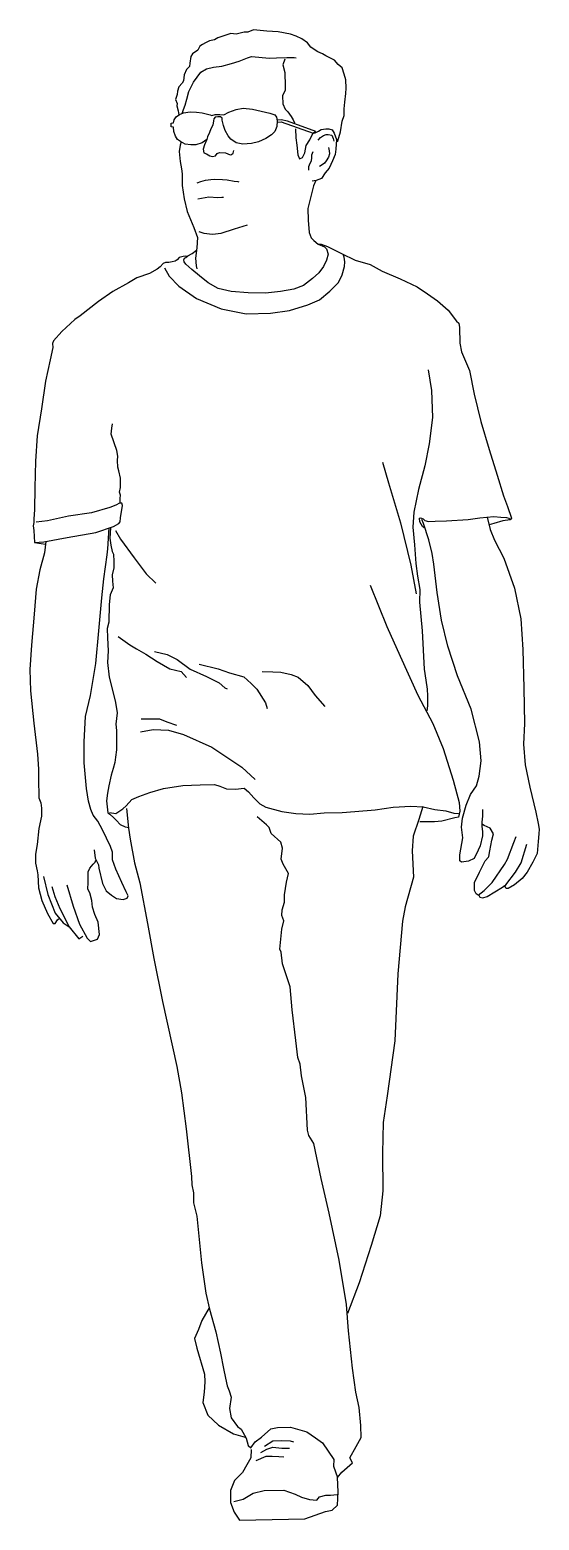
# Model space of a CAD drawing. Header units: millimetres. Extents: x -278 to 312, y 2 to 1728.
import ezdxf

# ---------------------------------------------------------------- set-up
doc = ezdxf.new("R2010")
doc.units = ezdxf.units.MM
doc.layers.add('ceco.net 126', color=7, linetype='Continuous')

msp = doc.modelspace()

# ---------------------------------------------------------------- linework, layer by layer
at = {"layer": 'ceco.net 126'}
for points in [[(78.3, 1598.2), (79.8, 1603.3), (81.8, 1609.7), (83.9, 1622), (86, 1628.9), (86, 1636.5), (86.7, 1644.3), (88.1, 1654.4), (88.4, 1660.3), (88.1, 1670.2), (85.9, 1676.7), (83.6, 1683.9), (79.1, 1687.9), (74.8, 1692.7), (64.8, 1697.8), (61, 1700.3), (55.6, 1702.4), (51.3, 1705.1), (47.4, 1707.7), (43.6, 1712.9), (37.1, 1717.7), (30.5, 1720.7), (23.7, 1723), (9.6, 1725.7), (-3.7, 1726.6), (-18.9, 1728), (-25.4, 1725.3), (-29.7, 1725.4), (-39.2, 1722.9), (-45.2, 1723.8), (-51.2, 1721.8), (-60.1, 1718.7), (-64, 1716.4), (-70, 1715.3), (-74.5, 1712.8), (-78.2, 1710.9), (-81.3, 1708.9), (-83.6, 1704.5), (-89.5, 1700.2), (-91.7, 1697.1), (-92.7, 1689.4), (-93.1, 1685.6), (-96.6, 1682.2), (-99.3, 1675.7), (-100.2, 1668.8), (-101.7, 1666.2), (-105.3, 1662.1), (-106.9, 1657.1), (-107.3, 1653.1), (-109.2, 1647.4), (-107.3, 1642.6), (-107.7, 1639.8), (-106.4, 1634.1), (-105.3, 1629.4)], [(-101.5, 1631.2), (-100.2, 1635.5), (-98.3, 1640.7), (-96.3, 1647.8), (-93.7, 1656.7), (-88.4, 1667.3), (-79.9, 1679.1), (-73.4, 1682.6), (-65.2, 1684.7), (-55.8, 1686), (-44.5, 1688.8), (-35.6, 1691.8), (-26, 1695.4), (-21.4, 1696.9), (-0.3, 1695.3), (7.7, 1695.5), (19.8, 1695.8), (28, 1695.8), (30.4, 1695.7)], [(17.3, 1693.9), (15, 1687.6), (17.3, 1678.7), (17.7, 1662.7), (17.8, 1658.2), (14.6, 1651.6), (15.1, 1642.2), (17.8, 1636), (20.8, 1633), (24.8, 1627.7), (27.1, 1623.8), (28.4, 1620.3)], [(-111.5, 1620.3), (-110.8, 1623.9), (-108.4, 1627), (-104.8, 1629.8), (-99.9, 1631.7), (-92.5, 1632.9), (-85, 1632.7), (-78.4, 1631.7), (-69.1, 1629.4), (-67.3, 1628.7), (-63.3, 1629.7), (-57.8, 1629.9), (-53.5, 1629.6), (-47.6, 1632.7), (-39.2, 1635.5), (-31.1, 1637.3), (-20.3, 1635.9), (-10, 1633.6), (0, 1631.4), (5.6, 1629.5), (7.8, 1626.9), (8.4, 1622.6), (8.1, 1616.1), (5.6, 1610.2), (1.7, 1606.4), (-4.8, 1602.2), (-13, 1598.4), (-21.3, 1596.4), (-31.5, 1595.7), (-38.9, 1597.2), (-45.2, 1601.5), (-48.3, 1605.2), (-51.6, 1611.4), (-53.7, 1617.3), (-55.4, 1623.2), (-55.4, 1625.7), (-57.1, 1627), (-60.4, 1627.2), (-63.5, 1626.8), (-65, 1625), (-65.2, 1622.7), (-66.2, 1617.5), (-68.5, 1613.4), (-70, 1609.1), (-72.2, 1604), (-73.2, 1600.9), (-78.6, 1596.9), (-85.8, 1594.8), (-91.7, 1594.6), (-98, 1595.6), (-103.4, 1598.7), (-107, 1600.8), (-109.4, 1604.8), (-111.1, 1610.1), (-111.6, 1615.2), (-114.2, 1615.7), (-114.3, 1619.9), (-111.5, 1620.3)], [(8.2, 1623.9), (13.5, 1624.2), (20.2, 1622.4), (52.9, 1610.4)], [(8.3, 1621), (13.2, 1621.4), (50.3, 1608.4), (52.9, 1610.4)], [(29.8, 1613.4), (30.2, 1602.9), (31.4, 1594.5), (32.5, 1583), (34.4, 1578.7), (37.9, 1579.9), (40.4, 1585.4), (42.2, 1593.9), (46.1, 1600.7), (49.6, 1607.7)], [(51.8, 1608.1), (56.3, 1610.7), (59.5, 1612.5), (64.7, 1613.3), (68.3, 1613.2), (72.1, 1612), (74.3, 1608.3), (77.2, 1601.1), (76.5, 1589.8), (75.7, 1583.6), (72.5, 1576.2), (68.5, 1567.6), (64, 1562.5), (59.6, 1555.7), (53.6, 1553.4), (48.8, 1552.5)], [(56, 1600.3), (58.6, 1603.1), (62, 1605.7), (65.2, 1606.6), (67.6, 1606.7), (71.7, 1605.8), (73.4, 1602.2), (74.2, 1599.1)], [(-102.8, 1598.3), (-104.1, 1594.2), (-104.9, 1587), (-104.1, 1575.4), (-102.2, 1567), (-101.6, 1561.1), (-101.7, 1547.8), (-99.4, 1532.3), (-95.7, 1517.6), (-87.9, 1499.1), (-83.8, 1487.4), (-84.7, 1475.3), (-86.2, 1463.6), (-85.2, 1454.5), (-84.6, 1451.2)], [(-73.2, 1600.9), (-75.7, 1594.8), (-77.4, 1589.9), (-76.5, 1585.3), (-73.5, 1584.5), (-69.5, 1582.2), (-66.3, 1581.3), (-62.8, 1581.9), (-61.2, 1584.9), (-58.5, 1585.7), (-51.4, 1585.4), (-46.1, 1583), (-44.4, 1583.7), (-42.6, 1585.1), (-41.7, 1588.1)], [(67.9, 1591.5), (68.7, 1587.9), (69, 1584.2), (67.9, 1580.6), (65.3, 1576.4), (63.4, 1573.5), (59.2, 1570.7), (57.5, 1569.5)], [(45, 1565.6), (45.2, 1569.8), (46.8, 1573.4), (48.3, 1576.2), (48.6, 1579.8), (48.6, 1583.3), (50.3, 1587.1)], [(-84.1, 1550.6), (-80, 1552.2), (-74.7, 1553.9), (-68.2, 1554.6), (-63.9, 1555.1), (-55, 1554.7), (-49.3, 1554.3), (-41.3, 1552.7), (-37.2, 1552.4), (-35.9, 1551.9)], [(53.1, 1553.3), (50.4, 1547.3), (47.9, 1536.6), (45.7, 1528.8), (43.8, 1521), (44.3, 1507.5), (45.6, 1493.2), (48, 1487.1), (50.8, 1484), (56, 1479.8), (63.4, 1476.7), (65.6, 1474.2), (67.4, 1468.2), (65.6, 1461.2), (62.2, 1453.7), (56.6, 1446.6), (49.5, 1439.9), (39, 1431.9), (27.7, 1427.4), (12.3, 1425), (-5, 1423.1), (-25.3, 1423.4), (-44.9, 1424.8), (-59.9, 1428.5), (-71.6, 1435.1), (-81.6, 1442.9), (-90.4, 1450.2), (-97.2, 1456.4), (-99.2, 1459.4), (-99.6, 1461.5), (-98.7, 1463.5), (-97.4, 1464.4), (-94.9, 1466), (-89.9, 1468.8), (-85.1, 1472.6)], [(-83.6, 1532.2), (-70.9, 1534.4), (-60.3, 1533.7), (-55.6, 1534.1), (-53.9, 1534.1)], [(-82.4, 1494.4), (-76.5, 1492.4), (-66.3, 1491.1), (-56.4, 1492.5), (-40.9, 1497.4), (-25.8, 1502.2)], [(55.9, 1479.8), (59.2, 1479.8), (66.9, 1476.9), (83.1, 1468.7), (98.9, 1461), (116, 1456.3), (129.9, 1448.3), (150.7, 1439.6), (170.6, 1430.3), (182.7, 1422.3), (194.1, 1413.9), (206.4, 1403.1), (216, 1390.4), (218.9, 1388.3), (219.7, 1383.1), (220, 1365.2), (221.9, 1354.9), (231.1, 1333.2), (236.5, 1306.1), (244.3, 1274.5), (253.9, 1242), (263.4, 1212.3), (270.4, 1188.1), (275.3, 1175.8), (280, 1162.5), (278.3, 1160.3), (269.6, 1159.2), (259.5, 1156.3), (254, 1154.7)], [(-95.7, 1465.5), (-98.3, 1465.9), (-100.5, 1465.3), (-105, 1464.1), (-107.2, 1461.7), (-109.6, 1460.1), (-113, 1459.1), (-117.2, 1458.6), (-120.8, 1458.4), (-123.7, 1457.2), (-127.1, 1453.6), (-130.7, 1450.9), (-139.4, 1445.8), (-154.2, 1440.8), (-163.8, 1435), (-181.8, 1424.9), (-198.3, 1413.4), (-219.6, 1396.7), (-225.8, 1392.4), (-241, 1378.4), (-250.7, 1367.6), (-251.7, 1364.7), (-251.3, 1360), (-254.6, 1345.7), (-260, 1321.2), (-264.4, 1288.9), (-269.6, 1257.8), (-271.3, 1228.4), (-272.2, 1197.5), (-272.7, 1172.5), (-273.5, 1161), (-273.5, 1157.2), (-274.2, 1153.6), (-273.3, 1147.9), (-272.7, 1134), (-261.8, 1135), (-234.6, 1139.8), (-201.7, 1145.9), (-181.2, 1152.6), (-175.1, 1156), (-173.5, 1158.1), (-173.2, 1162.8), (-170.8, 1177), (-171.5, 1179.6), (-174.1, 1179.6), (-178.6, 1177.3), (-185.5, 1174.6), (-206.5, 1168.7), (-233.2, 1164.5), (-257.5, 1159.1), (-270.5, 1157.7)], [(-122.1, 1452.3), (-116.7, 1442.6), (-105.3, 1430.9), (-84.8, 1416.9), (-56.5, 1404.7), (-27.6, 1399.1), (0.6, 1399.9), (22.8, 1402.7), (43.9, 1409.3), (57.6, 1415.4), (69.6, 1425.1), (79.3, 1435.2), (83.6, 1444.2), (86.4, 1453.8), (86.7, 1459.4), (85.9, 1464.8), (85.4, 1467.1)], [(183.4, 1334.2), (187, 1310.3), (188.5, 1278.9), (184.3, 1248.5), (179.4, 1222.9), (172.3, 1195.5), (166.9, 1169.4), (165.4, 1151.8), (167.4, 1131.5), (169.1, 1109.9), (171.1, 1095.1), (173.8, 1079.9), (173.3, 1064.9), (176.3, 1032), (178.7, 987.3), (180.5, 974.8), (182.2, 964.4), (182.7, 956.6), (182.7, 944.8), (181.7, 939.2)], [(-173.3, 1179.6), (-173.5, 1181.9), (-173.5, 1185.1), (-173.2, 1189), (-174, 1192.6), (-173, 1197.7), (-172.9, 1203.4), (-173.2, 1208.7), (-174.9, 1217), (-176, 1221.3), (-176.3, 1229), (-176, 1234.2), (-177.2, 1240.8), (-183.7, 1259.8), (-183, 1266.4), (-182.1, 1271.5)], [(130.5, 1227.4), (137.2, 1203.1), (151.4, 1157.1), (163.1, 1108), (169.4, 1074.7)], [(178.8, 1151.1), (176.9, 1152.8), (173.5, 1158.2), (173.2, 1162.3), (174.6, 1162.9), (177.5, 1161.4), (179.6, 1159.8), (183.6, 1158.4), (191.3, 1158.9), (204.5, 1159.3), (229.7, 1160.9), (243.3, 1162.7), (259.2, 1164.2), (267.5, 1163.6), (273.9, 1163.3), (276.7, 1162.2), (277.4, 1161.4), (277.3, 1160.6)], [(246.4, 824.9), (246.1, 817.1), (245.4, 810.2), (245.4, 805.5), (246.1, 799.1), (246.1, 794.6), (243.5, 782.9), (241.2, 777.7), (236.4, 768), (230.1, 764.9), (221.8, 763.8), (220.1, 765.6), (220.1, 772.4), (223.4, 792.1), (221.8, 804.6), (223, 814.9), (227.2, 829.8), (232.4, 842.3), (239.3, 852.3), (242.4, 863.4), (244.7, 881.1), (242.8, 903.3), (233.2, 941.2), (217.4, 979.8), (206.1, 1014.2), (198.9, 1044.2), (193.6, 1076.1), (189.7, 1108.9), (188, 1121.5), (183.9, 1137.2), (177.8, 1156.1), (175.9, 1160.8)], [(251.8, 1163.5), (255.3, 1149.4), (260.3, 1136.9), (270.9, 1116.1), (283.2, 1081.3), (290.7, 1045.9), (293.1, 1010.2), (294.3, 965.3), (294.7, 924.4), (293.9, 900.6), (295.5, 876.6), (301, 850.8), (308.2, 821.8), (310.9, 808.8), (311.9, 802.1), (311.5, 796.6), (310.9, 788), (309.4, 773.9), (304.7, 764), (298, 752.2), (292.3, 744.9), (283.3, 737.8), (276.1, 733.6), (273.7, 733.3), (271.7, 737)], [(-203.4, 778.1), (-202.2, 768.6), (-199.9, 763.8), (-198.5, 761), (-198.2, 757), (-193.7, 739.2), (-189.7, 730.9), (-183.4, 725.5), (-177.7, 722), (-169.9, 720.6), (-165.3, 722.4), (-164.3, 724.9), (-166.3, 729.7), (-171.3, 740.5), (-178.4, 755.7), (-182.2, 766.5), (-182.1, 775.4), (-184.4, 782.1), (-193.7, 801.3), (-199.2, 811.3), (-204.7, 818.4), (-207.2, 825.1), (-210.2, 834.6), (-212.2, 849.4), (-214.9, 878.9), (-215.2, 903.4), (-213.5, 932.5), (-207.9, 957), (-201.5, 993.9), (-198, 1031.8), (-194.5, 1069.9), (-192.4, 1092), (-188.4, 1119.9), (-187.6, 1126.8), (-186, 1151)], [(-184.6, 1151.5), (-184.8, 1144.8), (-185.2, 1139), (-184.3, 1131.2), (-182.6, 1123.7), (-181.3, 1120.6), (-180.8, 1112.1), (-180.8, 1104.8), (-182.8, 1096.7), (-182.1, 1089.4), (-181.6, 1081.7), (-185, 1073.4), (-186.2, 1062.5), (-186.7, 1041.9), (-188.4, 1034.5), (-187.9, 1023.6), (-187.4, 1008.6), (-188.2, 995), (-186, 978.3), (-181.4, 960), (-178.9, 948.9), (-176.8, 937), (-178.5, 923.6), (-177.5, 916.5), (-177.7, 893.9), (-178.7, 885.5), (-179.7, 879.2), (-181.4, 872.4), (-183.8, 864.8), (-186.4, 852.2), (-188.2, 844), (-189.4, 835), (-187.6, 820.9), (-185.3, 819.4), (-180.7, 815.3), (-177.5, 812.2), (-173.4, 807.5), (-167.6, 804.7), (-163.4, 804.2)], [(-178.7, 1148.1), (-173.2, 1137.9), (-157.2, 1116.5), (-143.4, 1097.9), (-132.1, 1087)], [(-259.5, 1135.3), (-260.9, 1122.3), (-266.4, 1102.4), (-270.8, 1080.1), (-272.9, 1051.3), (-276.2, 1015.1), (-278, 986.9), (-277.1, 962.5), (-273.2, 925.1), (-269.1, 889), (-268.1, 871.7), (-268.1, 861), (-267.7, 838.3), (-265.4, 832.5), (-264.4, 826.4), (-264.4, 817.2), (-267.5, 803), (-269.7, 784.3), (-271.4, 773), (-271.6, 762.6), (-269.5, 754), (-268.7, 749.2), (-267.9, 734), (-264, 719.4), (-257.6, 704.6), (-251, 692.7), (-248.6, 693), (-245.8, 697), (-243.8, 699.2)], [(-272.7, 1134), (-264.7, 1132.9), (-259.8, 1132.2)], [(116.1, 1084.7), (135.3, 1036.8), (151, 1002.6), (171.4, 957.5), (188.7, 924.5), (200.5, 895.5), (212.3, 859), (219.4, 833), (219.8, 822.8), (218.6, 816.2), (214.3, 815.4), (199.3, 811.4), (190.7, 810.7), (173.8, 810.7)], [(-175.8, 1025.1), (-162.3, 1015.6), (-154.3, 1010.9), (-143.7, 1004.7), (-130.6, 996.3), (-115.7, 987.9), (-102.9, 984.7), (-96.4, 977.7)], [(-133.8, 1008.1), (-119.1, 1004.5), (-107.5, 998.7), (-92.5, 987.4), (-73.3, 978.8), (-58.6, 971.8), (-52.2, 965.7), (-49.5, 964.8)], [(-81.8, 993.2), (-59.8, 987.7), (-46.7, 983.3), (-30.3, 978.5), (-21.5, 971), (-15.2, 964.2), (-4.9, 948.6), (-3, 941.9)], [(-9, 984.7), (3.6, 984.4), (12.6, 983.9), (24.8, 981.2), (32.8, 978.1), (43.8, 968.4), (52.4, 957), (63.5, 944.2)], [(-149.8, 915), (-135.3, 917.4), (-117.6, 916.8), (-99.9, 911.6), (-67.1, 897.3), (-32.6, 874.1), (-16.9, 859.6)], [(-148.9, 929.9), (-127.8, 929.9), (-119.4, 926.5), (-108.1, 922.4)], [(-185.7, 821.4), (-178.5, 820.4), (-170.2, 825.5), (-166.3, 829.1), (-159.8, 836.4), (-151.8, 839.9), (-139.2, 844.5), (-123.1, 849.3), (-100.9, 852.9), (-80.9, 853.6), (-64.2, 853.7), (-58.1, 852), (-50.1, 849), (-39.8, 848.4), (-29.9, 849.7), (-24.8, 845.5), (-18.5, 838.5), (-11.5, 831.5), (-4.7, 827.8), (13.7, 822.7), (30.2, 820.3), (46.2, 819.6), (62.7, 821.2), (83.8, 821.5), (98.4, 822.7), (122, 824.4), (142.9, 827.5), (163.2, 828.7), (177.5, 828.1), (191.2, 825.1), (203.7, 823.2), (213.2, 820.8), (218.5, 820.2)], [(-166.2, 825.9), (-163.6, 803.2), (-161.7, 790.4), (-156.7, 763.3), (-150.8, 740.1), (-141.7, 693), (-134.3, 652.2), (-124.4, 602.6), (-107.9, 527.3), (-102.2, 496.9), (-97, 454.9), (-90.7, 399.9), (-90.5, 390.2), (-88.6, 381.1), (-88.4, 369.2), (-84.5, 354), (-79.3, 299.8), (-74, 264.8), (-69.9, 246), (-62.6, 219.8), (-57.3, 195.3), (-53.7, 177.5), (-51.3, 166.3), (-49.3, 157.4), (-47.2, 151.7), (-44.8, 144.1), (-46.7, 131.1), (-44.8, 120.2), (-37.6, 110.1), (-33.3, 107), (-27.6, 96.8), (-25, 88.2), (-22, 85.6), (-17, 92.7), (-9.7, 97.9), (1, 107.7), (8.8, 109), (23.9, 109.4), (42.8, 104), (52.8, 97.1), (60.8, 91.4), (74, 72.1), (73.6, 64.3), (78.3, 51.1), (83.3, 57.4), (95.5, 68.2), (92.6, 74.1), (100, 87.1), (105.9, 97.7), (105.2, 111.6), (103.5, 132.2), (99.4, 149.9), (95.7, 177.7), (90.9, 221), (88.6, 251.7), (80.3, 303.1), (68.8, 357.2), (59.5, 397.7), (50.8, 438.2), (45, 447.3), (43.7, 453.6), (41.7, 491.5), (36.5, 516.4), (35, 530), (32.4, 537.6), (30.2, 557.3), (25.7, 592.8), (23.3, 619.5), (14.8, 646.3), (12.9, 659.8), (11.4, 663), (13.8, 686.3), (16.1, 695.8), (14, 702.1), (14.4, 708.6), (16.8, 717.5), (17, 725.9), (19.2, 740.7), (21.6, 750.9), (15.5, 761.7), (13.1, 767.3), (14.8, 780), (12.5, 787.1), (1.6, 797.3), (-1, 804), (-3.8, 807.1), (-14.6, 816.4)], [(177.3, 828.5), (172.6, 813.2), (165.9, 794), (164.8, 777.1), (166.3, 746.5), (156.5, 712.3), (153.4, 695.4), (148.3, 634.4), (144.7, 557), (135.7, 493.3), (131.3, 462.3), (130.6, 426.9), (130.9, 383.3), (127.8, 354.3), (117.2, 320.1), (103.5, 276.6), (89.7, 241.2)], [(241.1, 725.8), (238.8, 727.4), (237.1, 731.2), (236.9, 740.2), (242.8, 752.3), (249.4, 765.5), (253, 769.7), (253.7, 770.4), (254.6, 777.2), (257, 789.5), (259.1, 796.6), (255.3, 803.4), (248, 806.5), (246.3, 807.7)], [(241.1, 725.8), (248.2, 731), (257.6, 740.4), (271.8, 761.2), (275.1, 767.3), (282.6, 786.7), (285.3, 793.8)], [(241.7, 726.3), (243.3, 723.5), (246.8, 722.7), (251.7, 724.1), (269.4, 735), (273.2, 737.8), (284.3, 752.5), (291.1, 763.1), (297.7, 784.6)], [(-235.3, 737.7), (-227.9, 712.8), (-220.4, 692.2), (-211.6, 676), (-207.6, 672.2), (-199.5, 674.9), (-197.5, 680.3), (-198.9, 694.3), (-202.7, 703.3), (-205.5, 711.6), (-206.2, 719.6), (-208.4, 728.2), (-210.9, 732.7), (-210.4, 740.3), (-210.4, 749.3), (-210.4, 752.7), (-208.5, 757), (-204.7, 761.6), (-202.2, 764.1), (-201.7, 766.1)], [(-262, 747.5), (-257.2, 726.3), (-248.5, 704.7), (-239.3, 693.8), (-232.6, 688.9), (-221.1, 675.3), (-216.7, 678.3)], [(-252.5, 735.7), (-249.1, 724.2), (-243.4, 710.1), (-232.6, 688.9)], [(-70.3, 247.9), (-79, 232.9), (-82.5, 222.5), (-87.4, 212.1), (-84.7, 201.2), (-75.8, 170.9), (-75.3, 162), (-76, 149.9), (-77.5, 138), (-71.8, 123.6), (-59.4, 112), (-42.3, 101.8), (-28.6, 97.8)], [(-6.1, 87.5), (3.4, 93.5), (14, 94.2), (23.4, 93.7), (27.2, 92.5)], [(-21.7, 83.6), (-22.2, 74.1), (-26.6, 66), (-31.8, 57), (-41, 47.9), (-45.5, 36), (-45.5, 22.3), (-41.5, 11.2), (-35.1, 1.8), (40.3, 3.2), (64.4, 11.7), (72.3, 13.4), (78.2, 19.1), (79, 34.5), (78.3, 51.1)], [(-16, 70.9), (-4.3, 75.9), (2.6, 75.9), (10.3, 75.6), (16.3, 75.1)], [(-10.3, 80.1), (-3.6, 84), (3.4, 86.3), (14, 85.3), (22.7, 85.3)], [(-41.8, 23.6), (-31.1, 26.1), (-19.5, 33), (-6.6, 36.2), (16, 36.5), (29.4, 32), (36.6, 28.5), (45.8, 25.8), (54.4, 24.8), (57.4, 29), (64.8, 30.8), (70.3, 30.8), (78, 31.5)]]:
    msp.add_lwpolyline(points, dxfattribs=at)

doc.saveas('drawing.dxf')
